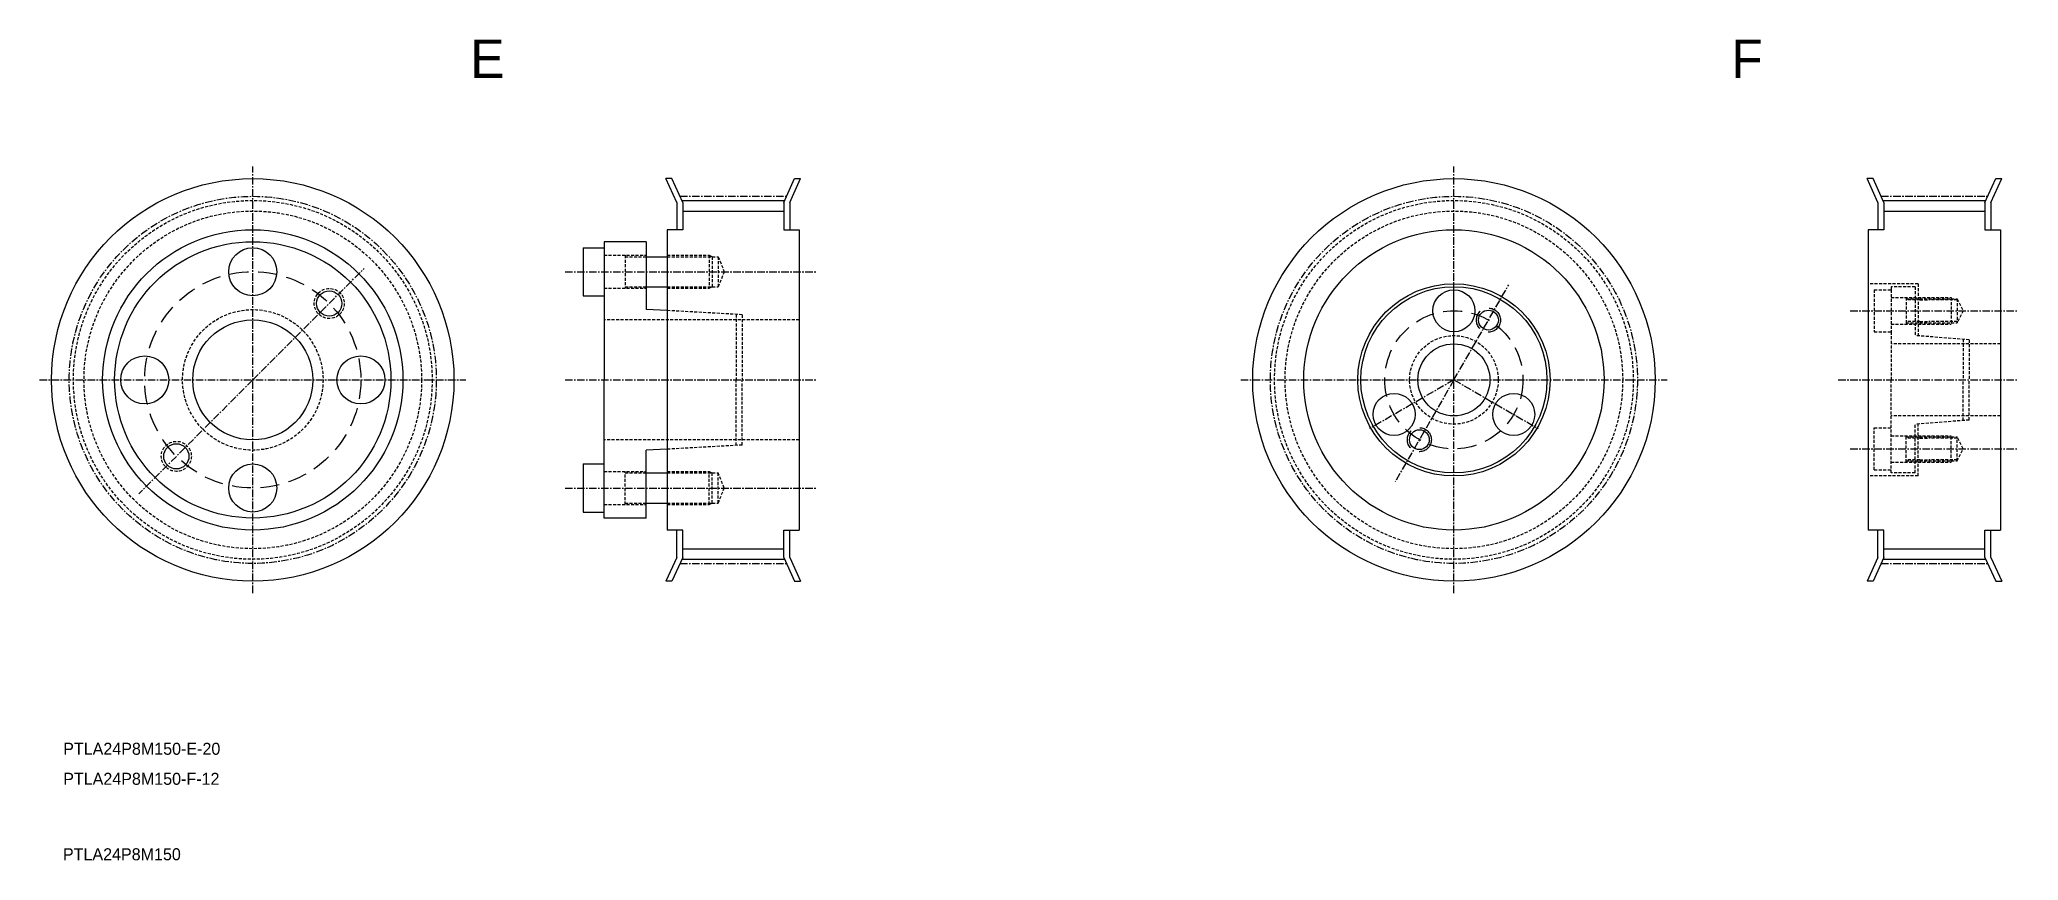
# Model space of a CAD drawing. Extents: x -268 to 61, y 877 to 1013.
import ezdxf

# ---------------------------------------------------------------- set-up
doc = ezdxf.new("R2010")
doc.units = 0
for name, pattern in [('CENTER', [2, 1.25, -0.25, 0.25, -0.25]), ('CENTER2', [28.575, 19.05, -3.175, 3.175, -3.175]), ('DASHED', [0.75, 0.5, -0.25]), ('HIDDEN2', [4.7625, 3.175, -1.5875])]:
    doc.linetypes.add(name, pattern=pattern)
doc.layers.get('0').update_dxf_attribs({"linetype": 'CONTINUOUS'})
doc.layers.add('CENTER', color=1, linetype='CENTER')

# ---------------------------------------------------------------- blocks, each defined once
blk = doc.blocks.new('*U14')
at = {"color": 7, "linetype": 'CENTER'}
blk.add_text('E', height=6.4, dxfattribs=at).set_placement((-196.61, 1006.78))
blk = doc.blocks.new('*U15')
at = {"color": 7, "linetype": 'CENTER'}
blk.add_text('PTLA24P8M150', height=2, dxfattribs=at).set_placement((-264.43, 876.56))
blk = doc.blocks.new('*U28')
at = {"color": 7, "linetype": 'CENTER'}
blk.add_text('F', height=6.4, dxfattribs=at).set_placement((13.39, 1006.78))

msp = doc.modelspace()

# ---------------------------------------------------------------- linework, layer by layer
at = {"color": 1, "linetype": 'CENTER'}
for p, q in [((-232.82, 921.03), (-232.82, 992.03)), ((-32.82, 921.03), (-32.82, 992.03)), ((-232.82, 956.53), (-214.28, 975.07)), ((-32.82, 956.53), (-23.69, 972.35)), ((-268.32, 956.53), (-197.32, 956.53)), ((-232.82, 956.53), (-251.8, 937.55)), ((-68.32, 956.53), (2.68, 956.53)), ((-32.82, 956.53), (-46.87, 948.41)), ((-32.82, 956.53), (-42.59, 939.6)), ((-32.82, 956.53), (-18.77, 948.41))]:
    msp.add_line(p, q, dxfattribs=at)
at = {"color": 7, "linetype": 'CONTINUOUS'}
for p, q in [((-163.03, 990.03), (-164.03, 990.03)), ((-162.22, 986.08), (-164.03, 990.03)), ((-161.22, 986.08), (-163.03, 990.03)), ((-144.42, 986.08), (-142.61, 990.03)), ((-143.42, 986.08), (-141.61, 990.03)), ((-142.61, 990.03), (-141.61, 990.03)), ((37.78, 986.08), (35.97, 990.03)), ((36.97, 990.03), (35.97, 990.03)), ((38.78, 986.08), (36.97, 990.03)), ((55.58, 986.08), (57.39, 990.03)), ((56.58, 986.08), (58.39, 990.03)), ((57.39, 990.03), (58.39, 990.03)), ((-162.22, 986.08), (-162.22, 981.53)), ((-161.37, 986.4), (-144.28, 986.4)), ((-161.22, 986.08), (-161.22, 981.53)), ((-144.42, 986.08), (-144.42, 981.53)), ((-143.42, 986.08), (-143.42, 981.53)), ((37.78, 986.08), (37.78, 981.53)), ((38.63, 986.4), (55.72, 986.4)), ((38.78, 986.08), (38.78, 981.53)), ((55.58, 986.08), (55.58, 981.53)), ((56.58, 986.08), (56.58, 981.53)), ((-161.22, 984.63), (-144.42, 984.63)), ((38.78, 984.63), (55.58, 984.63)), ((-174.32, 979.53), (-174.32, 956.53)), ((-167.32, 979.53), (-174.32, 979.53)), ((-167.32, 979.53), (-167.32, 968.23)), ((-163.82, 981.53), (-163.82, 931.53)), ((-161.22, 981.53), (-163.82, 981.53)), ((-144.42, 981.53), (-141.82, 981.53)), ((-141.82, 981.53), (-141.82, 931.53)), ((36.18, 981.53), (36.18, 931.53)), ((38.78, 981.53), (36.18, 981.53)), ((55.58, 981.53), (58.18, 981.53)), ((58.18, 981.53), (58.18, 931.53)), ((-177.82, 978.53), (-174.32, 978.53)), ((-177.82, 978.53), (-177.82, 970.53)), ((-174.32, 978.53), (-174.32, 970.53)), ((-167.32, 977.03), (-163.82, 977.03)), ((-167.32, 972.03), (-163.82, 972.03)), ((-177.82, 970.53), (-174.32, 970.53)), ((-163.82, 968.07), (-167.32, 968.23)), ((-174.32, 933.53), (-174.32, 956.53)), ((-177.82, 942.53), (-174.32, 942.53)), ((-177.82, 942.53), (-177.82, 934.53)), ((-174.32, 934.53), (-174.32, 942.53)), ((-163.82, 944.99), (-167.32, 944.83)), ((-167.32, 933.53), (-167.32, 944.83)), ((-167.32, 941.03), (-163.82, 941.03)), ((-167.32, 936.03), (-163.82, 936.03)), ((-177.82, 934.53), (-174.32, 934.53)), ((-167.32, 933.53), (-174.32, 933.53)), ((-161.22, 931.53), (-163.82, 931.53)), ((-162.22, 926.97), (-162.22, 931.53)), ((-161.22, 926.97), (-161.22, 931.53)), ((-144.42, 931.53), (-141.82, 931.53)), ((-144.42, 926.97), (-144.42, 931.53)), ((-143.42, 926.97), (-143.42, 931.53)), ((38.78, 931.53), (36.18, 931.53)), ((37.78, 926.97), (37.78, 931.53)), ((38.78, 926.97), (38.78, 931.53)), ((55.58, 931.53), (58.18, 931.53)), ((55.58, 926.97), (55.58, 931.53)), ((56.58, 926.97), (56.58, 931.53)), ((-162.22, 926.97), (-164.03, 923.03)), ((-161.22, 926.97), (-163.03, 923.03)), ((-161.37, 926.66), (-144.28, 926.66)), ((-161.22, 928.42), (-144.42, 928.42)), ((-144.42, 926.97), (-142.61, 923.03)), ((-143.42, 926.97), (-141.61, 923.03)), ((37.78, 926.97), (35.97, 923.03)), ((38.78, 926.97), (36.97, 923.03)), ((38.63, 926.66), (55.72, 926.66)), ((38.78, 928.42), (55.58, 928.42)), ((55.58, 926.97), (57.39, 923.03)), ((56.58, 926.97), (58.39, 923.03)), ((-163.03, 923.03), (-164.03, 923.03)), ((-142.61, 923.03), (-141.61, 923.03)), ((36.97, 923.03), (35.97, 923.03)), ((57.39, 923.03), (58.39, 923.03))]:
    msp.add_line(p, q, dxfattribs=at)
at = {"color": 3, "linetype": 'DASHED'}
for p, q in [((-174.32, 977.28), (-167.32, 977.28)), ((-170.82, 977.28), (-170.82, 971.78)), ((-170.82, 977.03), (-167.32, 977.03)), ((-163.82, 977.28), (-156.82, 977.28)), ((-163.82, 977.03), (-155.32, 977.03)), ((-156.82, 977.28), (-156.82, 971.78)), ((-156.82, 977.28), (-156.32, 977.03)), ((-156.32, 977.03), (-156.32, 972.03)), ((-155.32, 977.03), (-154.32, 974.53)), ((-155.32, 977.03), (-155.32, 972.03)), ((-170.82, 972.03), (-167.32, 972.03)), ((-163.82, 972.03), (-155.32, 972.03)), ((-156.82, 971.78), (-156.32, 972.03)), ((-154.32, 974.53), (-155.32, 972.03)), ((44.48, 972.53), (36.18, 972.53)), ((39.98, 972.03), (39.98, 971.53)), ((43.98, 972.03), (39.98, 972.03)), ((43.98, 972.03), (43.98, 963.9)), ((44.48, 972.53), (44.48, 963.86)), ((-174.32, 971.78), (-167.32, 971.78)), ((-163.82, 971.78), (-156.82, 971.78)), ((37.18, 971.53), (37.18, 964.53)), ((37.18, 971.53), (39.98, 971.53)), ((39.98, 971.53), (39.98, 964.53)), ((39.98, 970.23), (49.98, 970.23)), ((42.48, 970.23), (42.48, 965.83)), ((42.48, 970.03), (50.98, 970.03)), ((44.78, 969.83), (42.48, 969.83)), ((44.78, 969.83), (46.28, 969.83)), ((50.98, 969.83), (46.28, 969.83)), ((49.98, 970.23), (49.98, 965.83)), ((50.98, 970.03), (51.98, 968.03)), ((50.98, 970.03), (50.98, 966.03)), ((-141.82, 966.53), (-174.32, 966.53)), ((-151.32, 967.38), (-163.82, 968.07)), ((-152.32, 967.43), (-152.32, 956.53)), ((-151.32, 967.38), (-151.32, 956.53)), ((39.98, 965.83), (49.98, 965.83)), ((44.78, 966.23), (42.48, 966.23)), ((42.48, 966.03), (50.98, 966.03)), ((44.78, 966.23), (46.28, 966.23)), ((50.98, 966.23), (46.28, 966.23)), ((51.98, 968.03), (50.98, 966.03)), ((37.18, 964.53), (39.98, 964.53)), ((39.98, 964.53), (39.98, 956.53)), ((58.18, 962.53), (39.98, 962.53)), ((52.98, 963.21), (43.98, 963.9)), ((51.98, 963.29), (51.98, 956.53)), ((52.98, 963.21), (52.98, 956.53)), ((-152.32, 945.62), (-152.32, 956.53)), ((-151.32, 945.68), (-151.32, 956.53)), ((39.98, 948.53), (39.98, 956.53)), ((51.98, 949.76), (51.98, 956.53)), ((52.98, 949.84), (52.98, 956.53)), ((58.18, 950.53), (39.98, 950.53)), ((52.98, 949.84), (43.98, 949.15)), ((43.98, 941.03), (43.98, 949.15)), ((44.48, 940.53), (44.48, 949.19)), ((-141.82, 946.53), (-174.32, 946.53)), ((-151.32, 945.68), (-163.82, 944.99)), ((37.18, 941.53), (37.18, 948.53)), ((37.18, 948.53), (39.98, 948.53)), ((39.98, 941.03), (39.98, 948.53)), ((39.98, 947.23), (49.98, 947.23)), ((42.48, 942.83), (42.48, 947.23)), ((42.48, 947.03), (50.98, 947.03)), ((44.78, 946.83), (42.48, 946.83)), ((44.78, 946.83), (46.28, 946.83)), ((50.98, 946.83), (46.28, 946.83)), ((49.98, 942.83), (49.98, 947.23)), ((50.98, 943.03), (50.98, 947.03)), ((51.98, 945.03), (50.98, 947.03)), ((39.98, 942.83), (49.98, 942.83)), ((44.78, 943.23), (42.48, 943.23)), ((42.48, 943.03), (50.98, 943.03)), ((44.78, 943.23), (46.28, 943.23)), ((50.98, 943.23), (46.28, 943.23)), ((50.98, 943.03), (51.98, 945.03)), ((-174.32, 941.28), (-167.32, 941.28)), ((-170.82, 935.78), (-170.82, 941.28)), ((-170.82, 941.03), (-167.32, 941.03)), ((-163.82, 941.28), (-156.82, 941.28)), ((-163.82, 941.03), (-155.32, 941.03)), ((-156.82, 935.78), (-156.82, 941.28)), ((-156.82, 941.28), (-156.32, 941.03)), ((-156.32, 936.03), (-156.32, 941.03)), ((-154.32, 938.53), (-155.32, 941.03)), ((-155.32, 936.03), (-155.32, 941.03)), ((44.48, 940.53), (36.18, 940.53)), ((37.18, 941.53), (39.98, 941.53)), ((43.98, 941.03), (39.98, 941.03)), ((-170.82, 936.03), (-167.32, 936.03)), ((-163.82, 936.03), (-155.32, 936.03)), ((-156.82, 935.78), (-156.32, 936.03)), ((-155.32, 936.03), (-154.32, 938.53)), ((-174.32, 935.78), (-167.32, 935.78)), ((-163.82, 935.78), (-156.82, 935.78))]:
    msp.add_line(p, q, dxfattribs=at)
at = {"color": 1, "linetype": 'CENTER2'}
msp.add_line((-32.82, 956.53), (-32.82, 972.75), dxfattribs=at)
at = {"color": 7, "linetype": 'CONTINUOUS'}
for centre, radius in [((-232.82, 956.53), 33.5), ((-32.82, 956.53), 33.5), ((-232.82, 956.53), 25), ((-232.82, 956.53), 23), ((-32.82, 956.53), 25), ((-232.82, 974.53), 4), ((-32.82, 956.53), 16), ((-32.82, 956.53), 15.5), ((-32.82, 968.03), 3.5), ((-232.82, 956.53), 10), ((-32.82, 956.53), 6), ((-250.82, 956.53), 4), ((-214.82, 956.53), 4), ((-42.78, 950.78), 3.5), ((-22.86, 950.78), 3.5), ((-232.82, 938.53), 4)]:
    msp.add_circle(centre, radius, dxfattribs=at)
at = {"color": 1, "linetype": 'CENTER'}
for centre in [(-232.82, 956.53), (-32.82, 956.53)]:
    msp.add_circle(centre, 30.56, dxfattribs=at)
at = {"color": 3, "linetype": 'DASHED'}
for centre, radius in [((-232.82, 956.53), 29.87), ((-32.82, 956.53), 29.87), ((-232.82, 956.53), 28.11), ((-32.82, 956.53), 28.11), ((-220.09, 969.25), 2.5), ((-232.82, 956.53), 11.7), ((-32.82, 956.53), 7.38), ((-245.55, 943.8), 2.5)]:
    msp.add_circle(centre, radius, dxfattribs=at)
at = {"color": 1, "linetype": 'HIDDEN2'}
for centre, radius in [((-232.82, 956.53), 18), ((-32.82, 956.53), 11.5)]:
    msp.add_circle(centre, radius, dxfattribs=at)
for centre, radius in [((-220.09, 969.25), 2.1), ((-27.07, 966.48), 1.65), ((-245.55, 943.8), 2.1), ((-38.57, 946.57), 1.65)]:
    msp.add_circle(centre, radius)
at = {"color": 3, "linetype": 'HIDDEN2'}
for centre in [(-27.07, 966.48), (-38.57, 946.57)]:
    msp.add_circle(centre, 2, dxfattribs=at)
at = {"layer": 'CENTER', "color": 1, "linetype": 'CENTER'}
for p, q in [((-161.68, 987.09), (-143.96, 987.09)), ((38.32, 987.09), (56.04, 987.09)), ((-180.82, 974.53), (-138.82, 974.53)), ((33.18, 968.03), (61.18, 968.03)), ((-180.82, 956.53), (-138.82, 956.53)), ((31.18, 956.53), (61.18, 956.53)), ((33.18, 945.03), (61.18, 945.03)), ((-180.82, 938.53), (-138.82, 938.53)), ((-161.68, 925.97), (-143.96, 925.97)), ((38.32, 925.97), (56.04, 925.97))]:
    msp.add_line(p, q, dxfattribs=at)

# ---------------------------------------------------------------- block references
at = {"color": 1, "linetype": 'CENTER'}
for name in ['*U14', '*U28', '*U15']:
    msp.add_blockref(name, (0, 0), dxfattribs=at)

# ---------------------------------------------------------------- texts
at = {"color": 7, "linetype": 'CONTINUOUS'}
for s, p in [('PTLA24P8M150-E-20', (-264.39, 894.12)), ('PTLA24P8M150-F-12', (-264.39, 889.12))]:
    msp.add_text(s, height=2, dxfattribs=at).set_placement(p)

doc.saveas('drawing.dxf')
